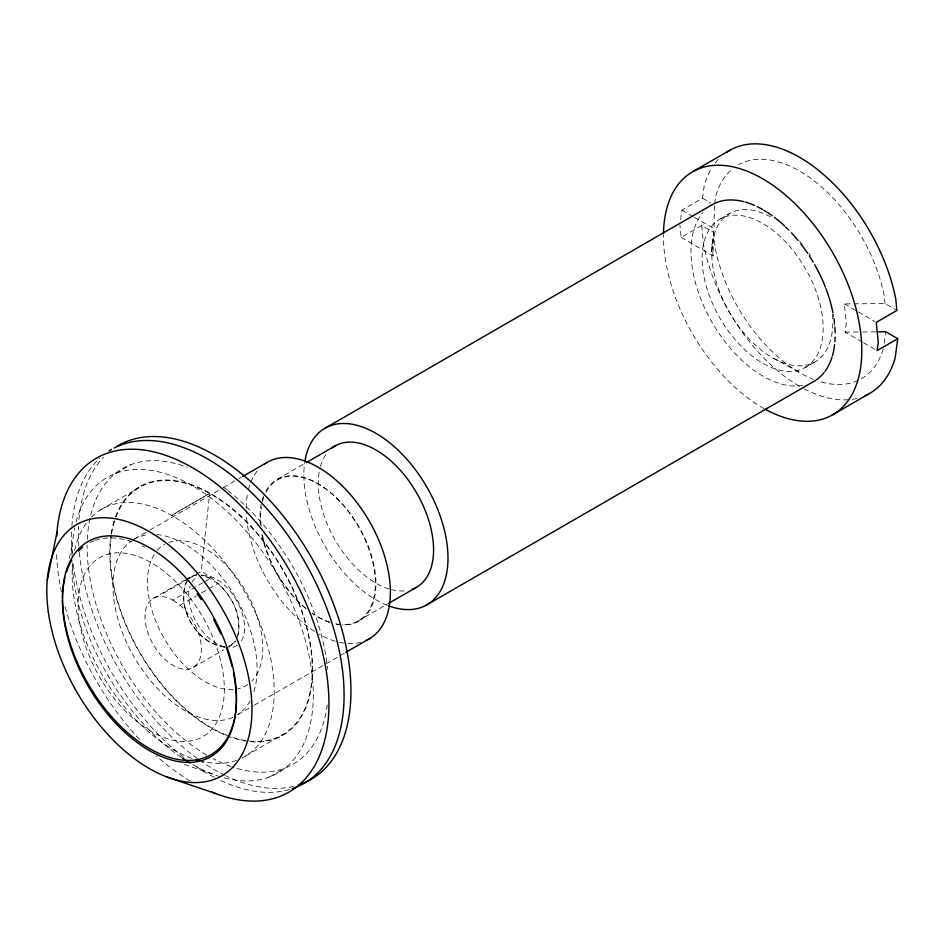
<?xml version="1.0" encoding="UTF-8"?>
<svg xmlns="http://www.w3.org/2000/svg" width="945" height="945" viewBox="0 0 945 945"><rect width="100%" height="100%" fill="white"/><g stroke="black" fill="none" stroke-linecap="round" stroke-linejoin="round"><path stroke-width="0.71" stroke-dasharray="4.72 3.54" d="M798.655 372.011L771.545 357.186A85.593 49.423 60 0 1 711.739 251.937L713.983 228.631L714.479 205.136M681.121 237.396L713.062 255.835L713.629 232.387L701.71 225.512L681.121 237.396L679.916 225.158M196.194 574.336L201.261 571.406L209.66 493.455L171.647 515.391L209.601 493.408M680.648 219.689L681.936 210.121L702.525 198.237L704.202 185.799A140.25 80.975 60 0 1 712.152 167.501M714.656 203.848L715.684 196.158A123.382 71.229 60 0 1 732.765 168.6M862.372 342.043L845.114 332.073L846.271 323.462L844.357 303.9L884.981 303.569L895.695 309.759M884.26 343.283L885.796 331.789M69.387 558.389L72.529 542.867M237.809 635.371C242.7 610.848 225.82 581.718 201.368 575.269M186.555 580.903C175.463 607.009 196.442 643.71 224.579 647.207M237.23 637.769C245.416 610.789 223.989 583.703 201.261 571.406M187.96 579.911C173.774 605.521 197.812 647.254 227.402 646.427M235.116 640.97L233.71 643.12L229.67 645.648M196.714 574.666L190.937 576.615L188.657 578.836L193.713 575.682L196.217 575.375M228.891 646.805L235.825 641.053M115.633 473.457L130.776 464.716M100.666 509.827L138.679 487.88M134.722 538.815L148.684 530.759M149.948 530.027L222.299 488.258M223.563 487.526L237.526 479.458M238.801 478.725L241.341 477.26M720.338 218.85L729.965 213.298M277.369 479.269L305.223 463.192M152.936 598.551L184.606 580.265M185.87 579.533L190.937 576.615M163.261 593.354L194.93 575.068M172.758 600.11L180.07 605.308A39.891 23.034 60 0 1 195.06 666.107A39.891 23.034 60 0 1 147.798 632.477A39.891 23.034 60 0 1 172.758 600.11L203.163 582.557M204.427 581.825L210.759 578.163L201.131 575.009M180.07 605.308L196.536 595.799M201.604 592.881L207.935 589.219M209.199 588.487L218.071 583.372M193.43 667.288L223.823 649.735M357.954 621.066L387.072 604.257M804.927 367.688A85.593 49.423 60 0 0 778.987 235.423A85.593 49.423 60 0 0 703.99 276.696A85.593 49.423 60 0 0 804.927 367.688L814.543 362.124M237.845 714.668L253.083 705.88M254.347 705.147L344.464 653.113M245.688 756.012L283.701 734.064M269.691 776.873L284.835 768.131M228.655 646.274L231.43 645.341M845.114 332.073L861.096 331.967M862.549 331.955L875.625 331.86M184.393 764.493L212.944 774.215M702.525 198.237L710.9 203.069M681.936 210.121L693.028 216.535M694.256 217.244L713.983 228.631M844.357 303.9L857.127 311.271M858.403 312.015L875.023 321.607M863.6 342.752L874.692 349.154M884.981 303.569L884.213 295.761A123.382 71.229 60 0 0 738.73 164.607M713.629 232.387L715.152 247.992A123.382 71.229 60 0 0 813.385 379.276M711.916 244.07L713.062 255.835M701.71 225.512L703.588 244.731A140.25 80.975 60 0 0 801.088 387.19M265.958 492.357A81.553 47.085 60 0 1 359.112 527.086A81.553 47.085 60 0 1 342.373 624.94M340.98 624.846A81.553 47.085 60 0 1 333.868 623.641M329.888 622.448A81.553 47.085 60 0 1 312.015 613.104M306.274 608.71A81.553 47.085 60 0 1 261.93 532.106M261.127 526.341A81.553 47.085 60 0 1 261.387 506.886M262.415 501.807A81.553 47.085 60 0 1 263.702 497.554M360.777 642.293A101.93 58.85 60 0 1 339.267 642.269M335.18 641.194A101.93 58.85 60 0 1 319.138 634.249M314.449 631.425A101.93 58.85 60 0 1 246.243 511.269M246.208 508.363A101.93 58.85 60 0 1 247.838 492.274M248.452 489.616A101.93 58.85 60 0 1 250.26 483.734M250.803 482.328A101.93 58.85 60 0 1 258.115 469.972M232.872 717.349A101.93 58.85 60 0 1 134.036 656.893A101.93 58.85 60 0 1 131.119 541.095M133.446 539.548A101.93 58.85 60 0 1 148.235 534.669M156.646 534.587A101.93 58.85 60 0 1 234.23 595.09A101.93 58.85 60 0 1 253.036 694.28M250.023 700.954A101.93 58.85 60 0 1 237.75 714.656M858.095 380.433A123.382 71.229 60 0 1 818.677 381.166M883.256 349.024A123.382 71.229 60 0 1 860.635 379.146M832.781 323.473A85.593 49.423 60 0 1 771.545 357.186M711.739 251.937A85.593 49.423 60 0 1 772.975 218.236M785.342 227.024A85.593 49.423 60 0 1 790.622 231.714M799.446 240.963A85.593 49.423 60 0 1 802.234 244.294M808.885 253.213A85.593 49.423 60 0 1 810.444 255.54M832.356 314.106A85.593 49.423 60 0 1 832.781 322.186M764.032 408.583A140.25 80.975 60 0 1 663.461 234.655M857.009 398.424A140.25 80.975 60 0 1 851.221 399.475M848.256 399.759A140.25 80.975 60 0 1 802.376 387.911M715.27 163.024A140.25 80.975 60 0 1 719.11 158.595M404.153 590.897A81.553 47.085 60 0 1 390.179 589.29M388.962 588.936A81.553 47.085 60 0 1 320.036 467.81M320.39 466.499A81.553 47.085 60 0 1 326.32 453.931M265.923 490.904A81.553 47.085 60 0 1 358.911 527.464A81.553 47.085 60 0 1 341.877 624.574M340.495 624.491A81.553 47.085 60 0 1 334.813 623.641M329.486 622.164A81.553 47.085 60 0 1 312.358 613.411M305.448 608.19A81.553 47.085 60 0 1 261.789 534.386M260.336 524.321A81.553 47.085 60 0 1 261.174 504.169M262.143 500.129A81.553 47.085 60 0 1 263.525 495.971M247.744 684.605A81.553 47.085 60 0 1 237.632 688.905M233.368 689.496A81.553 47.085 60 0 1 163.875 637.84A81.553 47.085 60 0 1 155.535 552.53M157.331 550.309A81.553 47.085 60 0 1 164.843 544.237M168.588 542.536A81.553 47.085 60 0 1 244.578 589.349A81.553 47.085 60 0 1 251.984 681.002M802.754 385.406A101.93 58.85 60 0 1 712.117 322.446A101.93 58.85 60 0 1 702.891 212.46M785.543 226.894A101.93 58.85 60 0 1 790.469 231.844M833.195 314.212A101.93 58.85 60 0 1 833.703 317.154M834.494 323.001A101.93 58.85 60 0 1 834.778 325.883M387.155 605.249A101.93 58.85 60 0 1 304.562 463.511M236.593 760.359A142.884 82.487 60 0 1 200.812 761.091M191.823 758.339A142.884 82.487 60 0 1 72.682 562.948M74.608 550.474A142.884 82.487 60 0 1 86.692 522.703M91.582 517.033A142.884 82.487 60 0 1 240.29 584.459A142.884 82.487 60 0 1 241.944 758.103M115.904 517.187A142.884 82.487 60 0 1 228.123 505.752A142.884 82.487 60 0 1 312.216 669.084A142.884 82.487 60 0 1 228.513 735.919M227.202 735.411A142.884 82.487 60 0 1 111.368 535.319M111.581 533.925A142.884 82.487 60 0 1 115.396 518.604M115.503 516.797A143.486 82.841 60 0 1 284.055 571.524A143.486 82.841 60 0 1 241.861 740.36A143.486 82.841 60 0 1 110.955 535M111.167 533.594A143.486 82.841 60 0 1 114.995 518.214M76.049 522.053A170.632 98.516 60 0 1 203.754 492.829A170.632 98.516 60 0 1 312.972 684.097A170.632 98.516 60 0 1 221.744 777.168M220.279 776.731A170.632 98.516 60 0 1 192.792 764.564M181.464 757.418A170.632 98.516 60 0 1 72.151 562.275M72.009 555.152A170.632 98.516 60 0 1 74.702 527.759M289.501 789.547A192.733 111.274 60 0 1 219.37 779.897M214.255 777.333A192.733 111.274 60 0 1 192.886 764.233M183.791 757.453A192.733 111.274 60 0 1 73.072 562.299M72.163 553.333A192.733 111.274 60 0 1 71.82 527.511M71.903 526.152A192.733 111.274 60 0 1 99.768 458.112M293.623 786.311A192.733 111.274 60 0 1 226.233 775.928M224.957 775.313A192.733 111.274 60 0 1 202.017 761.835M197.481 758.646A192.733 111.274 60 0 1 79.285 552.341M78.813 546.399A192.733 111.274 60 0 1 78.541 526.294M78.978 519.502A192.733 111.274 60 0 1 103.477 457.262M327.277 704.875A170.632 98.516 60 0 1 232.482 767.045M231.017 766.537A170.632 98.516 60 0 1 213.015 758.622M206.671 755.079A170.632 98.516 60 0 1 87.153 545.005M87.318 539.477A170.632 98.516 60 0 1 187.535 467.373M223.457 487.313A170.632 98.516 60 0 1 226.812 489.805M227.922 490.656A170.632 98.516 60 0 1 327.608 669.084M190.158 781.054A192.733 111.274 60 0 1 156.244 755.776M139.506 739.38A192.733 111.274 60 0 1 64.981 606.477M61.508 592.172A192.733 111.274 60 0 1 56.452 551.774M237.089 645.341A39.489 22.798 60 0 1 228.914 647.632M224.839 647.136A39.489 22.798 60 0 1 196.572 622.436A39.489 22.798 60 0 1 190.217 585.876M191.953 582.238A39.489 22.798 60 0 1 196.182 577.808M201.805 575.694A39.489 22.798 60 0 1 236.687 600.725A39.489 22.798 60 0 1 239.806 642.943M89.952 542.548A122.968 70.993 60 0 1 93.874 540.823M95.126 540.363A122.968 70.993 60 0 1 134.769 542.737M142.282 545.974A122.968 70.993 60 0 1 144.821 547.249M78.187 605.521A103.336 59.665 60 0 0 188.232 741.234A103.336 59.665 60 0 0 187.334 594.57A103.336 59.665 60 0 0 78.187 605.521"/><path stroke-width="1.42" d="M877.078 331.849L885.796 331.789L897.75 338.688L895.163 357.954A140.25 80.975 60 0 1 865.195 395.671M47.25 580.183L56.972 532.212M693.335 171.328L730.39 149.948M325.553 427.92L712.719 204.392A101.93 58.85 60 0 1 743.739 201.663M242.605 476.528L266.726 462.613M306.499 462.459L335.617 445.638M388.336 603.524L416.202 587.436M426.266 605.166L813.444 381.626A101.93 58.85 60 0 0 824.182 372.436M345.74 652.381L369.861 638.454M897.75 338.688L877.161 350.583L878.259 342.373L876.298 322.339L896.888 310.444L895.777 299.022A140.25 80.975 60 0 0 823.981 174.884A140.25 80.975 60 0 0 726.788 152.145M831.931 415.198L868.975 393.805M166.627 776.861L215.566 793.516M264.399 464.149A101.93 58.85 60 0 1 369.259 521.108A101.93 58.85 60 0 1 366.14 640.403M663.496 233.108A140.25 80.975 60 0 1 763.418 179.207A140.25 80.975 60 0 1 861.805 349.414A140.25 80.975 60 0 1 765.332 409.303M332.191 447.883A81.553 47.085 60 0 1 417.158 493.833A81.553 47.085 60 0 1 412.457 589.137M745.251 202.076A101.93 58.85 60 0 1 754.512 205.431M757.217 206.671A101.93 58.85 60 0 1 762.591 209.506M763.926 210.274A101.93 58.85 60 0 1 772.159 215.684M774.498 217.433A101.93 58.85 60 0 1 784.551 225.949M791.449 232.872A101.93 58.85 60 0 1 798.053 240.42M800.746 243.786A101.93 58.85 60 0 1 807.632 253.307M809.263 255.788A101.93 58.85 60 0 1 813.172 262.084M814.649 264.624A101.93 58.85 60 0 1 825.41 287.197M825.918 288.532A101.93 58.85 60 0 1 832.911 312.736M833.927 318.619A101.93 58.85 60 0 1 834.494 323.001M834.884 327.301A101.93 58.85 60 0 1 835.144 332.9M835.12 337.129A101.93 58.85 60 0 1 834.884 341.653M834.6 344.594A101.93 58.85 60 0 1 832.474 355.568M832.037 357.045A101.93 58.85 60 0 1 825.068 371.267M304.762 462.081A101.93 58.85 60 0 1 379.453 435.456A101.93 58.85 60 0 1 447.847 552.825A101.93 58.85 60 0 1 388.489 605.757M199.549 760.76A142.884 82.487 60 0 1 195.709 759.65M233.51 673.301A122.968 70.993 60 0 1 160.626 756.201A122.968 70.993 60 0 1 62.429 600.276M62.465 597.523A122.968 70.993 60 0 1 64.933 577.489M66.469 572.032A122.968 70.993 60 0 1 71.737 560.125M78.447 551.136A122.968 70.993 60 0 1 82.711 547.214M197.115 593.779A122.968 70.993 60 0 1 201.32 599.614M213.605 619.542A122.968 70.993 60 0 1 220.681 633.847M226.115 647.207A122.968 70.993 60 0 1 231.962 666.379M114.156 448.024A192.733 111.274 60 0 1 310.917 573.06A192.733 111.274 60 0 1 292.194 788.709M109.077 450.93A192.733 111.274 60 0 1 111.593 449.418M56.676 536.252A192.733 111.274 60 0 1 192.26 467.562A192.733 111.274 60 0 1 328.6 692.331A192.733 111.274 60 0 1 211.822 792.028M190.264 763.076A170.632 98.516 60 0 1 182.704 758.268M117.192 446.205A192.733 111.274 60 0 1 316.008 565.748A192.733 111.274 60 0 1 299.057 784.752M62.524 598.61A123.015 71.029 60 0 0 193.536 760.17A123.015 71.029 60 0 0 192.461 585.569A123.015 71.029 60 0 0 62.524 598.61M48.266 611.675A145.069 83.751 60 0 0 214.869 779.129A145.069 83.751 60 0 0 185.019 559.653A145.069 83.751 60 0 0 48.266 611.675"/></g></svg>
